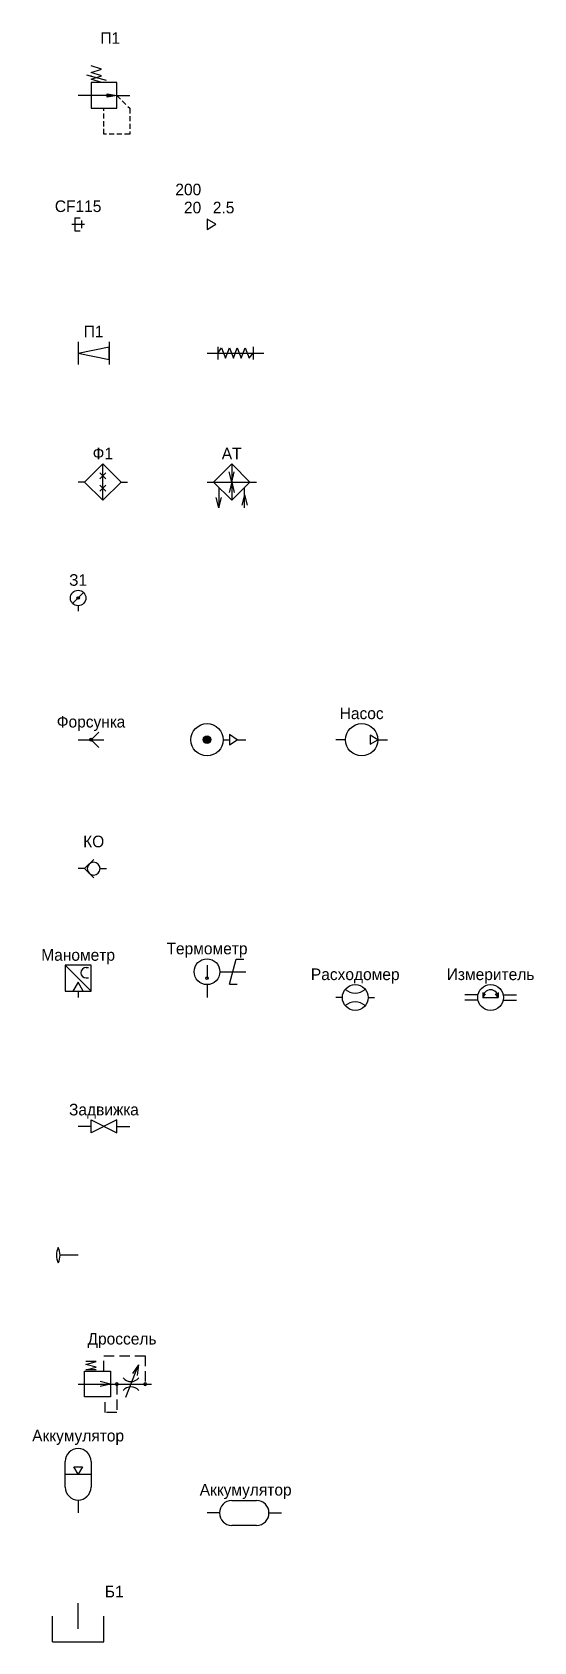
# Model space of a CAD drawing. Header units: millimetres. Extents: x 32 to 227, y 0 to 625.
import ezdxf
from ezdxf.enums import TextEntityAlignment as Align

# ---------------------------------------------------------------- set-up
doc = ezdxf.new("R2010")
doc.units = ezdxf.units.MM
doc.linetypes.add('HIDDEN', pattern=[6, 4, -2])
doc.linetypes.add('K5LT_BASIC', pattern=[0])
doc.layers.add('Подписи', color=7, linetype='Continuous')
doc.styles.add('t', font='es_win.shx', dxfattribs={"bigfont": 'my_b_f.shx'})

# ---------------------------------------------------------------- blocks, each defined once
blk = doc.blocks.new('*U29')
at = {"color": 0}
for p, q in [((0, 5), (0, 15)), ((-10, 0), (-10, 10)), ((10, 0), (10, 10))]:
    blk.add_line(p, q, dxfattribs=at)
at = {"color": 0, "linetype": 'K5LT_BASIC'}
blk.add_line((-10, 0), (10, 0), dxfattribs=at)
at = {"layer": 'Подписи', "style": 't', "flags": 1}
for tag, p in [('ПРИМЕЧАНИЕ', (14, 33.48)), ('НАИМЕНОВАНИЕ', (14, 26.48))]:
    blk.add_attdef(tag, text='', height=4.5, dxfattribs=at).set_placement(p, align=Align.MIDDLE_CENTER)
at = {"layer": 'Подписи', "style": 't'}
blk.add_attdef('ОБОЗНАЧЕНИЕ', text='', height=4.5, dxfattribs=at).set_placement((14, 19.48), align=Align.MIDDLE_CENTER)
blk = doc.blocks.new('*U27')
at = {"color": 0, "linetype": 'K5LT_BASIC'}
for p, q in [((-5, 10), (-5, 20)), ((5, 20), (5, 10)), ((-5, 15), (0, 15)), ((-1.67, 17.89), (1.67, 17.89)), ((0, 15), (-1.67, 17.89)), ((1.67, 17.89), (0, 15)), ((0, 15), (5, 15)), ((0, 5), (0, 0))]:
    blk.add_line(p, q, dxfattribs=at)
for centre, start, end in [((0, 20), 0, 180), ((0, 10), 180, 360)]:
    blk.add_arc(centre, 5, start, end, dxfattribs=at)
at = {"layer": 'Подписи', "style": 't', "flags": 1}
for tag, p in [('ПРИМЕЧАНИЕ', (0, 44)), ('НАИМЕНОВАНИЕ', (0, 37))]:
    blk.add_attdef(tag, text='', height=4.5, dxfattribs=at).set_placement(p, align=Align.MIDDLE_CENTER)
at = {"layer": 'Подписи', "style": 't'}
blk.add_attdef('ОБОЗНАЧЕНИЕ', text='', height=4.5, dxfattribs=at).set_placement((0, 30), align=Align.MIDDLE_CENTER)
blk = doc.blocks.new('*U28')
at = {"color": 0, "linetype": 'K5LT_BASIC'}
for p, q in [((4.81, 0), (0, 0)), ((9.62, 4.81), (19.23, 4.81)), ((24.04, 0), (28.85, 0)), ((19.23, -4.81), (9.62, -4.81))]:
    blk.add_line(p, q, dxfattribs=at)
for centre, start, end in [((9.62, 0), 90, 270), ((19.23, 0), 270, 450)]:
    blk.add_arc(centre, 4.81, start, end, dxfattribs=at)
at = {"layer": 'Подписи', "color": 0, "style": 't', "flags": 1}
for tag, p in [('ПРИМЕЧАНИЕ', (15, 23)), ('НАИМЕНОВАНИЕ', (15, 16))]:
    blk.add_attdef(tag, text='', height=4.5, dxfattribs=at).set_placement(p, align=Align.MIDDLE_CENTER)
at = {"layer": 'Подписи', "color": 0, "style": 't'}
blk.add_attdef('ОБОЗНАЧЕНИЕ', text='', height=4.5, dxfattribs=at).set_placement((15, 9), align=Align.MIDDLE_CENTER)
blk = doc.blocks.new('*U40')
at = {"color": 0, "linetype": 'K5LT_BASIC'}
for p, q in [((3, 7.64), (7, 8.72)), ((7, 8.72), (3, 8.72)), ((7, 6.57), (3, 7.64)), ((3, 5.5), (7, 6.57)), ((18.48, -5.04), (23.48, 7.46)), ((23.48, 7.46), (21.07, 4.12)), ((23.48, 7.46), (22.92, 3.37)), ((0, 0), (28.5, 0)), ((2.5, -5), (2.5, 5)), ((2.5, 5), (12.5, 5)), ((7, 5.5), (3, 5.5)), ((12.5, 0), (8.5, 1)), ((12.5, 0), (8.5, -1)), ((12.5, 5), (12.5, -5)), ((12.5, -5), (2.5, -5))]:
    blk.add_line(p, q, dxfattribs=at)
at = {"color": 7, "linetype": 'HIDDEN'}
for p, q in [((10, 5), (10, 11)), ((10, 11), (26, 10.96)), ((26, 10.96), (26, -0.04)), ((15, 0), (15, -11)), ((10.5, -11), (10.5, -5)), ((15, -11), (10.5, -11))]:
    blk.add_line(p, q, dxfattribs=at)
at = {"color": 0, "linetype": 'K5LT_BASIC'}
for centre, radius, start, end in [((15, 0), 0.5, 0, 180), ((15, 0), 0.5, 180, 0), ((20.5, 4.71), 3.75, 216.8699, 323.1301), ((26, -0.04), 0.5, 0, 180), ((20.5, -4.79), 3.75, 36.8699, 143.1301), ((26, -0.04), 0.5, 180, 0)]:
    blk.add_arc(centre, radius, start, end, dxfattribs=at)
at = {"layer": 'Подписи', "style": 't', "flags": 1}
for tag, p in [('ПРИМЕЧАНИЕ', (17.03, 31.59)), ('НАИМЕНОВАНИЕ', (17.03, 24.59))]:
    blk.add_attdef(tag, text='', height=4.5, dxfattribs=at).set_placement(p, align=Align.MIDDLE_CENTER)
at = {"layer": 'Подписи', "style": 't'}
blk.add_attdef('ОБОЗНАЧЕНИЕ', text='', height=4.5, dxfattribs=at).set_placement((17.03, 17.59), align=Align.MIDDLE_CENTER)
blk = doc.blocks.new('*U25')
at = {"color": 0, "linetype": 'K5LT_BASIC'}
for p, q in [((8.73, 5.2), (11.31, 14.86)), ((11.31, 14.86), (14.31, 14.86)), ((0, 12.49), (0, 7.51)), ((5, 10), (15, 10)), ((0, 5), (0, 0)), ((8.73, 5.2), (11.73, 5.2))]:
    blk.add_line(p, q, dxfattribs=at)
for centre, radius in [((0, 10), 5), ((0, 7.51), 0.498)]:
    blk.add_circle(centre, radius, dxfattribs=at)
at = {"color": 0, "linetype": 'K5LT_BASIC', "style": 't', "flags": 1}
for tag, p in [('ПРИМЕЧАНИЕ', (0, 33)), ('НАИМЕНОВАНИЕ', (0, 26))]:
    blk.add_attdef(tag, text='', height=4.5, dxfattribs=at).set_placement(p, align=Align.MIDDLE_CENTER)
at = {"color": 0, "linetype": 'K5LT_BASIC', "style": 't'}
blk.add_attdef('ОБОЗНАЧЕНИЕ', text='', height=4.5, dxfattribs=at).set_placement((0, 19), align=Align.MIDDLE_CENTER)
blk = doc.blocks.new('*U33')
at = {"color": 0, "linetype": 'K5LT_BASIC'}
for p, q in [((2.5, 0), (0, 0)), ((12.5, 0), (15, 0))]:
    blk.add_line(p, q, dxfattribs=at)
blk.add_circle((7.5, 0), 5, dxfattribs=at)
for centre, start, end in [((7.5, 7.8), 230.12905, 309.87095), ((7.5, -7.8), 50.12905, 129.87095)]:
    blk.add_arc(centre, 6.06, start, end, dxfattribs=at)
at = {"layer": 'Подписи', "color": 0, "style": 't', "flags": 1}
for tag, p in [('ПРИМЕЧАНИЕ', (7.5, 23)), ('НАИМЕНОВАНИЕ', (7.5, 16))]:
    blk.add_attdef(tag, text='', height=4.5, dxfattribs=at).set_placement(p, align=Align.MIDDLE_CENTER)
at = {"layer": 'Подписи', "color": 0, "style": 't'}
blk.add_attdef('ОБОЗНАЧЕНИЕ', text='', height=4.5, dxfattribs=at).set_placement((7.5, 9), align=Align.MIDDLE_CENTER)
blk = doc.blocks.new('*U34')
at = {"color": 0, "linetype": 'K5LT_BASIC'}
for p, q in [((5.1, 1), (0, 1)), ((7.01, 1.99), (7.01, 0)), ((7.01, 0), (8.07, 1.47)), ((12.99, 0), (11.93, 1.47)), ((12.99, 1.99), (12.99, 0)), ((14.9, 1), (20, 1)), ((5.1, -1), (0, -1)), ((7.01, 0), (12.99, 0)), ((14.9, -1), (20, -1))]:
    blk.add_line(p, q, dxfattribs=at)
blk.add_circle((10, 0), 5, dxfattribs=at)
blk.add_arc((10, 0), 2.99, 0, 180, dxfattribs=at)
at = {"layer": 'Подписи', "style": 't', "flags": 1}
for tag, p in [('ПРИМЕЧАНИЕ', (10, 23)), ('НАИМЕНОВАНИЕ', (10, 16))]:
    blk.add_attdef(tag, text='', height=4.5, dxfattribs=at).set_placement(p, align=Align.MIDDLE_CENTER)
at = {"layer": 'Подписи', "style": 't'}
blk.add_attdef('ОБОЗНАЧЕНИЕ', text='', height=4.5, dxfattribs=at).set_placement((10, 9), align=Align.MIDDLE_CENTER)
blk = doc.blocks.new('*U30')
at = {"color": 0, "linetype": 'K5LT_BASIC'}
blk.add_line((0, 0), (-7, 0), dxfattribs=at)
for centre, start, end in [((-1.71, 0), 153.43495, 206.56505), ((-13.71, 0), 333.43495, 26.56505)]:
    blk.add_arc(centre, 6.71, start, end, dxfattribs=at)
blk = doc.blocks.new('*U36')
at = {"color": 0}
for p, q in [((2.5, 0), (9.57, 7.07)), ((9.57, 7.07), (16.64, 0)), ((9.57, -7.07), (9.57, 7.07)), ((2.5, 0), (0, 0)), ((9.57, -7.07), (2.5, 0)), ((8.39, 3.53), (9.57, 2.36)), ((8.39, 1.18), (9.57, 2.36)), ((9.57, 2.36), (10.75, 3.53)), ((9.57, 2.36), (10.75, 1.18)), ((16.64, 0), (9.57, -7.07)), ((16.64, 0), (19.14, 0)), ((8.39, -1.18), (9.57, -2.36)), ((8.39, -3.54), (9.57, -2.36)), ((9.57, -2.36), (10.75, -1.18)), ((9.57, -2.36), (10.75, -3.54))]:
    blk.add_line(p, q, dxfattribs=at)
at = {"layer": 'Подписи', "color": 0, "style": 't', "flags": 1}
for tag, p in [('ПРИМЕЧАНИЕ', (9.57, 25.07)), ('НАИМЕНОВАНИЕ', (9.57, 18.07))]:
    blk.add_attdef(tag, text='', height=4.5, dxfattribs=at).set_placement(p, align=Align.MIDDLE_CENTER)
at = {"layer": 'Подписи', "color": 0, "style": 't'}
blk.add_attdef('ОБОЗНАЧЕНИЕ', text='', height=4.5, dxfattribs=at).set_placement((9.57, 11.07), align=Align.MIDDLE_CENTER)
blk = doc.blocks.new('*U39')
at = {"color": 0}
for p, q in [((9.09, 10.14), (5, 11.43)), ((5, 8.86), (9.09, 10.14)), ((9.09, 7.57), (5, 8.86)), ((5, 6.29), (9.09, 7.57)), ((9.09, 5), (5, 6.29)), ((15, 0), (20, 0))]:
    blk.add_line(p, q, dxfattribs=at)
for p, q in [((11.25, -0.62), (11.25, 0.62)), ((11.25, 0.62), (15, 0)), ((15, 0), (11.25, -0.62))]:
    blk.add_line(p, q)
at = {"color": 7, "linetype": 'HIDDEN', "ltscale": 0.5}
for p, q in [((15, 0), (20, -5)), ((10, -15), (10, -5)), ((20, -5), (20, -15)), ((20, -15), (10, -15))]:
    blk.add_line(p, q, dxfattribs=at)
at = {"color": 0}
for points in [[(3.27, 7.94), (10.82, 5.92)], [(12.5, 0), (5, 0), (0, 0)]]:
    blk.add_lwpolyline(points, dxfattribs=at)
blk.add_lwpolyline([(15, -5), (15, 5), (5, 5), (5, -5)], close=True, dxfattribs=at)
for points in [[(5.07, 7.12), (3.27, 7.94), (5.24, 7.75)], [(11.25, 0.62), (15, 0), (11.25, -0.62)]]:
    blk.add_solid(points, dxfattribs=at)
at = {"layer": 'Подписи', "style": 't', "flags": 1}
for tag, p in [('ПРИМЕЧАНИЕ', (12.48, 36.28)), ('НАИМЕНОВАНИЕ', (12.48, 29.28))]:
    blk.add_attdef(tag, text='', height=4.5, rotation=360, dxfattribs=at).set_placement(p, align=Align.MIDDLE_CENTER)
at = {"layer": 'Подписи', "style": 't'}
blk.add_attdef('ОБОЗНАЧЕНИЕ', text='', height=4.5, rotation=360, dxfattribs=at).set_placement((12.48, 22.28), align=Align.MIDDLE_CENTER)
blk = doc.blocks.new('*U32')
at = {"color": 0, "linetype": 'K5LT_BASIC'}
for p, q in [((5, 2.5), (-5, 12.5)), ((3.06, 11.62), (4.06, 11.62)), ((3.06, 7.62), (4.06, 7.62)), ((0, 5.96), (-2, 2.5)), ((2, 2.5), (0, 5.96)), ((0, 2.5), (0, 0))]:
    blk.add_line(p, q, dxfattribs=at)
blk.add_lwpolyline([(5, 2.5), (5, 12.5), (-5, 12.5), (-5, 2.5)], close=True, dxfattribs=at)
blk.add_arc((3.06, 9.62), 2, 90, 270, dxfattribs=at)
at = {"layer": 'Подписи', "color": 0, "style": 't', "flags": 1}
for tag, p in [('ПРИМЕЧАНИЕ', (0, 30.5)), ('НАИМЕНОВАНИЕ', (0, 23.5))]:
    blk.add_attdef(tag, text='', height=4.5, dxfattribs=at).set_placement(p, align=Align.MIDDLE_CENTER)
at = {"layer": 'Подписи', "color": 0, "style": 't'}
blk.add_attdef('ОБОЗНАЧЕНИЕ', text='', height=4.5, dxfattribs=at).set_placement((0, 16.5), align=Align.MIDDLE_CENTER)
blk = doc.blocks.new('*U37')
at = {"color": 0, "linetype": 'K5LT_BASIC'}
for p, q in [((0, 2), (0, -2)), ((3.46, 0), (0, 2)), ((0, -2), (3.46, 0))]:
    blk.add_line(p, q, dxfattribs=at)
at = {"layer": 'Подписи', "style": 't'}
for tag, p in [('XN', (-2.25, 20.5)), ('TN', (-2.25, 13.5)), ('DN', (-2.25, 6.5)), ('LIQUID_GAS', (-2.25, -6.5))]:
    blk.add_attdef(tag, text='', height=4.5, dxfattribs=at).set_placement(p, align=Align.MIDDLE_RIGHT)
for tag, p in [('WN', (2.25, 20.5)), ('GN', (2.25, 13.5)), ('PN', (2.25, 6.5)), ('LIQUID_LIQ', (2.25, -6.5))]:
    blk.add_attdef(tag, text='', height=4.5, dxfattribs=at).set_placement(p, align=Align.MIDDLE_LEFT)
blk = doc.blocks.new('*U26')
at = {"color": 0, "linetype": 'K5LT_BASIC'}
for p, q in [((2.5, 0), (0, 0)), ((2.5, 0), (6.04, 3.54)), ((8.54, 0), (11.04, 0)), ((6.04, -3.54), (2.5, 0))]:
    blk.add_line(p, q, dxfattribs=at)
for start, end in [(90, 270), (270, 90)]:
    blk.add_arc((6.04, 0), 2.5, start, end, dxfattribs=at)
at = {"layer": 'Подписи', "color": 0, "style": 't', "flags": 1}
for tag, p in [('ПРИМЕЧАНИЕ', (6.04, 24.54)), ('НАИМЕНОВАНИЕ', (6.04, 17.54))]:
    blk.add_attdef(tag, text='', height=4.5, dxfattribs=at).set_placement(p, align=Align.MIDDLE_CENTER)
at = {"layer": 'Подписи', "color": 0, "style": 't'}
blk.add_attdef('ОБОЗНАЧЕНИЕ', text='', height=4.5, dxfattribs=at).set_placement((6.04, 10.54), align=Align.MIDDLE_CENTER)
blk = doc.blocks.new('Источник_питания')
at = {"linetype": 'K5LT_BASIC'}
h = blk.add_hatch(color=0, dxfattribs=at)
h.dxf.hatch_style = 1
h.paths.add_polyline_path([(1.5, 0, 1), (-1.5, 0, 1)])
at = {"color": 0, "linetype": 'K5LT_BASIC'}
for p, q in [((6.25, 0), (8.75, 0)), ((11.75, 0), (8.75, 2)), ((8.75, 2), (8.75, 0)), ((8.75, 0), (8.75, -2)), ((8.75, -2), (11.75, 0)), ((11.75, 0), (15, 0))]:
    blk.add_line(p, q, dxfattribs=at)
for radius in [6.25, 1.5]:
    blk.add_circle((0, 0), radius, dxfattribs=at)
blk = doc.blocks.new('*U23')
h = blk.add_hatch(color=0)
h.dxf.hatch_style = 1
h.paths.add_polyline_path([(0.5, 0, 1), (-0.5, 0, 1)])
at = {"color": 0, "linetype": 'K5LT_BASIC'}
for p, q in [((-2.12, -2.12), (2.12, 2.12)), ((0, -3), (0, -5.08))]:
    blk.add_line(p, q, dxfattribs=at)
for radius in [3, 0.5]:
    blk.add_circle((0, 0), radius, dxfattribs=at)
at = {"layer": 'Подписи', "color": 0, "style": 't'}
blk.add_attdef('ОБОЗНАЧЕНИЕ', text='', height=4.5, dxfattribs=at).set_placement((0, 7), align=Align.MIDDLE_CENTER)
blk = doc.blocks.new('*U24')
at = {"color": 0}
for p, q in [((0, 4.41), (0, -4.41)), ((0, 0), (12, 2.5)), ((0, 0), (12, -2.5)), ((12, 4.41), (12, -4.41)), ((12, -2.5), (12, 2.5))]:
    blk.add_line(p, q, dxfattribs=at)
at = {"layer": 'Подписи', "color": 0, "style": 't', "flags": 1}
for tag, p in [('ПРИМЕЧАНИЕ', (6, 22.41)), ('НАИМЕНОВАНИЕ', (6, 15.41))]:
    blk.add_attdef(tag, text='', height=4.5, dxfattribs=at).set_placement(p, align=Align.MIDDLE_CENTER)
at = {"layer": 'Подписи', "color": 0, "style": 't'}
blk.add_attdef('ОБОЗНАЧЕНИЕ', text='', height=4.5, dxfattribs=at).set_placement((6, 8.41), align=Align.MIDDLE_CENTER)
blk = doc.blocks.new('*U31')
at = {"color": 0, "linetype": 'K5LT_BASIC'}
for p, q in [((5, 0), (0, 0)), ((5, 0), (5, 2.5)), ((5, 2.5), (15, -2.5)), ((15, 2.5), (5, -2.5)), ((5, -2.5), (5, 0)), ((15, -2.5), (15, 2.5)), ((15, 0), (20, 0))]:
    blk.add_line(p, q, dxfattribs=at)
at = {"layer": 'Подписи', "color": 0, "style": 't', "flags": 1}
for tag, p in [('ПРИМЕЧАНИЕ', (10, 20.5)), ('НАИМЕНОВАНИЕ', (10, 13.5))]:
    blk.add_attdef(tag, text='', height=4.5, dxfattribs=at).set_placement(p, align=Align.MIDDLE_CENTER)
at = {"layer": 'Подписи', "color": 0, "style": 't'}
blk.add_attdef('ОБОЗНАЧЕНИЕ', text='', height=4.5, dxfattribs=at).set_placement((10, 6.5), align=Align.MIDDLE_CENTER)
blk = doc.blocks.new('*U35')
at = {"color": 0, "linetype": 'K5LT_BASIC'}
for p, q in [((9.57, 7.07), (9.57, -7.07)), ((0, 0), (19.14, 0)), ((9.57, 0), (8.57, 4)), ((9.57, 0), (8.57, -4)), ((9.57, 0), (10.57, 4)), ((9.57, 0), (10.57, -4)), ((4.57, -10), (3.57, -6)), ((4.57, -2.07), (4.57, -10)), ((4.57, -10), (5.57, -6)), ((14.57, -5), (13.57, -9)), ((14.57, -10), (14.57, -2.07)), ((14.57, -5), (15.57, -9))]:
    blk.add_line(p, q, dxfattribs=at)
blk.add_lwpolyline([(16.64, 0), (9.57, -7.07), (2.5, 0), (9.57, 7.07)], close=True, dxfattribs=at)
at = {"layer": 'Подписи', "color": 0, "style": 't', "flags": 1}
for tag, p in [('ПРИМЕЧАНИЕ', (9.57, 25.07)), ('НАИМЕНОВАНИЕ', (9.57, 18.07))]:
    blk.add_attdef(tag, text='', height=4.5, dxfattribs=at).set_placement(p, align=Align.MIDDLE_CENTER)
at = {"layer": 'Подписи', "color": 0, "style": 't'}
blk.add_attdef('ОБОЗНАЧЕНИЕ', text='', height=4.5, dxfattribs=at).set_placement((9.57, 11.07), align=Align.MIDDLE_CENTER)
blk = doc.blocks.new('Форсунка')
h = blk.add_hatch(color=0)
h.dxf.hatch_style = 1
h.paths.add_polyline_path([(5.42, 0.42), (5, 0), (5.6, 0, 0.198912)])
h.paths.add_polyline_path([(5.42, 0.42, 0.668179), (4.4, 0), (5, 0)])
h.paths.add_polyline_path([(5, 0), (4.4, 0, 0.668179), (5.42, -0.42)])
h.paths.add_polyline_path([(5.6, 0), (5, 0), (5.42, -0.42, 0.198912)])
at = {"color": 0, "linetype": 'K5LT_BASIC'}
for p, q in [((0, 0), (5, 0)), ((5, 0), (8, 3)), ((5, 0), (10, 0)), ((5, 0), (8, -3))]:
    blk.add_line(p, q, dxfattribs=at)
blk.add_circle((5, 0), 0.6, dxfattribs=at)
at = {"layer": 'Подписи', "color": 0, "style": 't', "flags": 1}
for tag, p in [('ПРИМЕЧАНИЕ', (5, 21)), ('НАИМЕНОВАНИЕ', (5, 14))]:
    blk.add_attdef(tag, text='', height=4.5, dxfattribs=at).set_placement(p, align=Align.MIDDLE_CENTER)
at = {"layer": 'Подписи', "color": 0, "style": 't'}
blk.add_attdef('ОБОЗНАЧЕНИЕ', text='', height=4.5, dxfattribs=at).set_placement((5, 7), align=Align.MIDDLE_CENTER)
blk = doc.blocks.new('*U38')
at = {"color": 0}
for p, q in [((-2.5, 0), (2.5, 0)), ((-1.25, 2.5), (-1.25, -2.5)), ((-1.25, 2.5), (0.75, 2.5)), ((1.25, 1.5), (1.25, -1.5)), ((-1.25, -2.5), (0.75, -2.5))]:
    blk.add_line(p, q, dxfattribs=at)
at = {"layer": 'Подписи', "style": 't', "flags": 1}
for tag, p in [('ПРИМЕЧАНИЕ', (0, 23)), ('НАИМЕНОВАНИЕ', (0, 15))]:
    blk.add_attdef(tag, text='', height=4.5, dxfattribs=at).set_placement(p, align=Align.MIDDLE_CENTER)
at = {"layer": 'Подписи', "style": 't'}
blk.add_attdef('ОБОЗНАЧЕНИЕ', text='', height=4.5, dxfattribs=at).set_placement((0, 7), align=Align.MIDDLE_CENTER)
blk = doc.blocks.new('Насос')
at = {"linetype": 'K5LT_BASIC'}
for p, q in [((3.75, 0), (0, 0)), ((16.25, 0), (20, 0))]:
    blk.add_line(p, q, dxfattribs=at)
at = {"color": 0, "linetype": 'K5LT_BASIC'}
for p, q in [((16.25, 0), (13.25, 1.73)), ((13.25, 1.73), (13.25, -1.73)), ((13.25, -1.73), (16.25, 0))]:
    blk.add_line(p, q, dxfattribs=at)
at = {"linetype": 'K5LT_BASIC'}
blk.add_circle((10, 0), 6.25, dxfattribs=at)
at = {"layer": 'Подписи', "color": 0, "style": 't', "flags": 1}
for tag, p in [('ПРИМЕЧАНИЕ', (10, 24.25)), ('НАИМЕНОВАНИЕ', (10, 17.25))]:
    blk.add_attdef(tag, text='', height=4.5, dxfattribs=at).set_placement(p, align=Align.MIDDLE_CENTER)
at = {"layer": 'Подписи', "color": 0, "style": 't'}
blk.add_attdef('ОБОЗНАЧЕНИЕ', text='', height=4.5, dxfattribs=at).set_placement((10, 10.25), align=Align.MIDDLE_CENTER)

msp = doc.modelspace()

# ---------------------------------------------------------------- linework, layer by layer
for p, q in [((100, 500.01), (122, 500.01)), ((104.16, 502.51), (104.16, 497.51)), ((104.16, 500.01), (105.68, 502.01)), ((105.68, 502.01), (107.2, 498.01)), ((107.2, 498.01), (108.72, 502.01)), ((108.72, 502.01), (110.24, 498.01)), ((110.24, 498.01), (111.76, 502.01)), ((111.76, 502.01), (113.28, 498.01)), ((113.28, 498.01), (114.8, 502.01)), ((114.8, 502.01), (116.32, 498.01)), ((116.32, 498.01), (117.84, 500.01)), ((117.84, 502.51), (117.84, 497.51))]:
    msp.add_line(p, q)

# ---------------------------------------------------------------- block references
for name, p, values in [('*U39', (50, 600.01), {'ОБОЗНАЧЕНИЕ': 'П1'}), ('*U37', (100, 550.01), {'DN': '20', 'PN': '2.5', 'TN': '200'}), ('*U38', (50, 550.01), {'ОБОЗНАЧЕНИЕ': 'CF115'}), ('*U24', (50, 500.01), {'ОБОЗНАЧЕНИЕ': 'П1'}), ('*U36', (50, 450), {'ОБОЗНАЧЕНИЕ': 'Ф1'}), ('*U35', (100, 450), {'ОБОЗНАЧЕНИЕ': 'АТ'}), ('*U23', (50, 405), {'ОБОЗНАЧЕНИЕ': 'З1'}), ('Насос', (150, 350), {'ОБОЗНАЧЕНИЕ': 'Насос'}), ('Форсунка', (50, 350), {'ОБОЗНАЧЕНИЕ': 'Форсунка'}), ('*U26', (50, 300), {'ОБОЗНАЧЕНИЕ': 'КО'}), ('*U32', (50, 250), {'ОБОЗНАЧЕНИЕ': 'Манометр'}), ('*U25', (100, 250), {'ОБОЗНАЧЕНИЕ': 'Термометр'}), ('*U33', (150, 250), {'ОБОЗНАЧЕНИЕ': 'Расходомер'}), ('*U34', (200, 250), {'ОБОЗНАЧЕНИЕ': 'Измеритель'}), ('*U40', (50, 100), {'ОБОЗНАЧЕНИЕ': 'Дроссель'}), ('*U28', (100, 50), {'ОБОЗНАЧЕНИЕ': 'Аккумулятор'}), ('*U29', (50, 0), {'ОБОЗНАЧЕНИЕ': 'Б1'})]:
    msp.add_blockref(name, p).add_auto_attribs(values)
for name, p in [('Источник_питания', (100, 350)), ('*U30', (50, 150))]:
    msp.add_blockref(name, p)
at = {"linetype": 'HIDDEN'}
msp.add_blockref('*U31', (50, 200), dxfattribs=at).add_auto_attribs({'ОБОЗНАЧЕНИЕ': 'Задвижка'})
ref = msp.add_blockref('*U27', (50, 50))
ref.add_attrib('ОБОЗНАЧЕНИЕ', 'Аккумулятор', dxfattribs={"layer": 'Подписи', "color": 74, "height": 4.5, "style": 't'}).set_placement((50, 80), align=Align.MIDDLE_CENTER)

doc.saveas('drawing.dxf')
